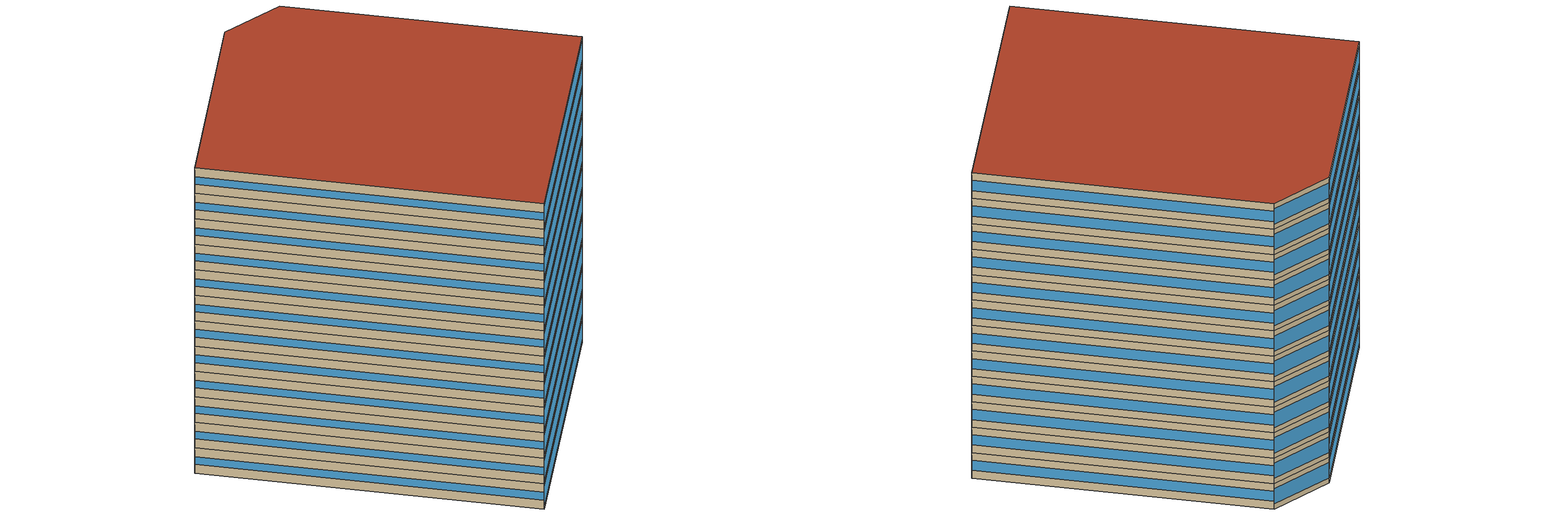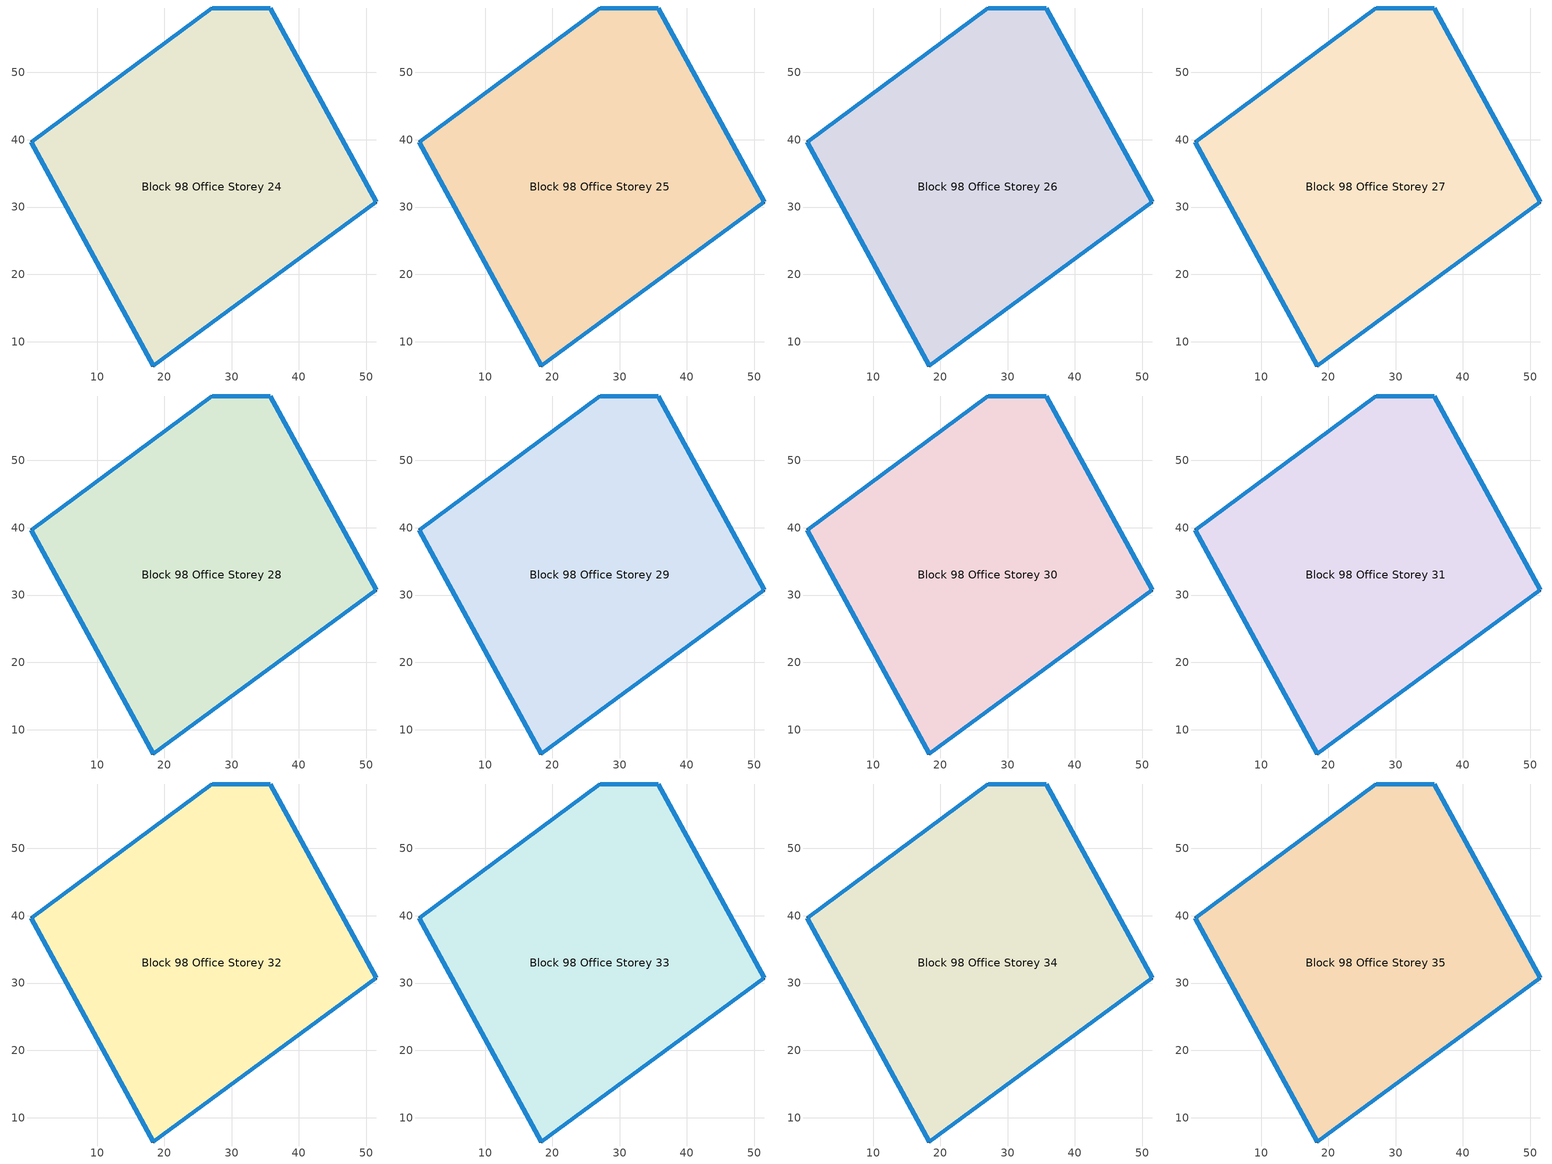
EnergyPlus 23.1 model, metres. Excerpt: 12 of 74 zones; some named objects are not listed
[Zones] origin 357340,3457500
Block 98 Office Storey 24
 floor outside (Project Floor): 35.77,59.58 51.48,30.76 18.38,6.38 0.26,39.66 27.1,59.58 z71.35
 wall outside (Project Wall): 27.1,59.58 0.26,39.66 18.38,6.38 51.48,30.76 35.77,59.58 27.1,59.58 z71.35:74.32
 window (Office_north_window_construction): 27.09,59.57 0.27,39.67 / 35.77,59.58 27.11,59.58 z71.95:73.73
 window (Office_west_window_construction): 0.26,39.64 18.37,6.39 z72.39:73.28
 window (Office_south_window_construction): 18.39,6.39 51.46,30.75 z71.8:73.88
 window (Office_east_window_construction): 51.47,30.78 35.78,59.56 z72.24:73.43
 roof outside (Project Ceiling): 51.48,30.76 35.77,59.58 27.1,59.58 0.26,39.66 18.38,6.38 z74.32
Block 98 Office Storey 25
 floor outside (Project Floor): 35.77,59.58 51.48,30.76 18.38,6.38 0.26,39.66 27.1,59.58 z74.32
 wall outside (Project Wall): 27.1,59.58 0.26,39.66 18.38,6.38 51.48,30.76 35.77,59.58 27.1,59.58 z74.32:77.3
 window (Office_north_window_construction): 27.09,59.57 0.27,39.67 / 35.77,59.58 27.11,59.58 z74.92:76.7
 window (Office_west_window_construction): 0.26,39.64 18.37,6.39 z75.36:76.26
 window (Office_south_window_construction): 18.39,6.39 51.46,30.75 z74.77:76.85
 window (Office_east_window_construction): 51.47,30.78 35.78,59.56 z75.22:76.41
 roof outside (Project Ceiling): 51.48,30.76 35.77,59.58 27.1,59.58 0.26,39.66 18.38,6.38 z77.3
Block 98 Office Storey 26
 floor outside (Project Floor): 35.77,59.58 51.48,30.76 18.38,6.38 0.26,39.66 27.1,59.58 z77.3
 wall outside (Project Wall): 27.1,59.58 0.26,39.66 18.38,6.38 51.48,30.76 35.77,59.58 27.1,59.58 z77.3:80.27
 window (Office_north_window_construction): 27.09,59.57 0.27,39.67 / 35.77,59.58 27.11,59.58 z77.89:79.68
 window (Office_west_window_construction): 0.26,39.64 18.37,6.39 z78.34:79.23
 window (Office_south_window_construction): 18.39,6.39 51.46,30.75 z77.74:79.82
 window (Office_east_window_construction): 51.47,30.78 35.78,59.56 z78.19:79.38
 roof outside (Project Ceiling): 51.48,30.76 35.77,59.58 27.1,59.58 0.26,39.66 18.38,6.38 z80.27
Block 98 Office Storey 27
 floor outside (Project Floor): 35.77,59.58 51.48,30.76 18.38,6.38 0.26,39.66 27.1,59.58 z80.27
 wall outside (Project Wall): 27.1,59.58 0.26,39.66 18.38,6.38 51.48,30.76 35.77,59.58 27.1,59.58 z80.27:83.24
 window (Office_north_window_construction): 27.09,59.57 0.27,39.67 / 35.77,59.58 27.11,59.58 z80.86:82.65
 window (Office_west_window_construction): 0.26,39.64 18.37,6.39 z81.31:82.2
 window (Office_south_window_construction): 18.39,6.39 51.46,30.75 z80.72:82.8
 window (Office_east_window_construction): 51.47,30.78 35.78,59.56 z81.16:82.35
 roof outside (Project Ceiling): 51.48,30.76 35.77,59.58 27.1,59.58 0.26,39.66 18.38,6.38 z83.24
Block 98 Office Storey 28
 floor outside (Project Floor): 35.77,59.58 51.48,30.76 18.38,6.38 0.26,39.66 27.1,59.58 z83.24
 wall outside (Project Wall): 27.1,59.58 0.26,39.66 18.38,6.38 51.48,30.76 35.77,59.58 27.1,59.58 z83.24:86.22
 window (Office_north_window_construction): 27.09,59.57 0.27,39.67 / 35.77,59.58 27.11,59.58 z83.84:85.62
 window (Office_west_window_construction): 0.26,39.64 18.37,6.39 z84.28:85.18
 window (Office_south_window_construction): 18.39,6.39 51.46,30.75 z83.69:85.77
 window (Office_east_window_construction): 51.47,30.78 35.78,59.56 z84.14:85.32
 roof outside (Project Ceiling): 51.48,30.76 35.77,59.58 27.1,59.58 0.26,39.66 18.38,6.38 z86.22
Block 98 Office Storey 29
 floor outside (Project Floor): 35.77,59.58 51.48,30.76 18.38,6.38 0.26,39.66 27.1,59.58 z86.22
 wall outside (Project Wall): 27.1,59.58 0.26,39.66 18.38,6.38 51.48,30.76 35.77,59.58 27.1,59.58 z86.22:89.19
 window (Office_north_window_construction): 27.09,59.57 0.27,39.67 / 35.77,59.58 27.11,59.58 z86.81:88.59
 window (Office_west_window_construction): 0.26,39.64 18.37,6.39 z87.26:88.15
 window (Office_south_window_construction): 18.39,6.39 51.46,30.75 z86.66:88.74
 window (Office_east_window_construction): 51.47,30.78 35.78,59.56 z87.11:88.3
 roof outside (Project Ceiling): 51.48,30.76 35.77,59.58 27.1,59.58 0.26,39.66 18.38,6.38 z89.19
Block 98 Office Storey 30
 floor outside (Project Floor): 35.77,59.58 51.48,30.76 18.38,6.38 0.26,39.66 27.1,59.58 z89.19
 wall outside (Project Wall): 27.1,59.58 0.26,39.66 18.38,6.38 51.48,30.76 35.77,59.58 27.1,59.58 z89.19:92.16
 window (Office_north_window_construction): 27.09,59.57 0.27,39.67 / 35.77,59.58 27.11,59.58 z89.78:91.57
 window (Office_west_window_construction): 0.26,39.64 18.37,6.39 z90.23:91.12
 window (Office_south_window_construction): 18.39,6.39 51.46,30.75 z89.64:91.72
 window (Office_east_window_construction): 51.47,30.78 35.78,59.56 z90.08:91.27
 roof outside (Project Ceiling): 51.48,30.76 35.77,59.58 27.1,59.58 0.26,39.66 18.38,6.38 z92.16
Block 98 Office Storey 31
 floor outside (Project Floor): 35.77,59.58 51.48,30.76 18.38,6.38 0.26,39.66 27.1,59.58 z92.16
 wall outside (Project Wall): 27.1,59.58 0.26,39.66 18.38,6.38 51.48,30.76 35.77,59.58 27.1,59.58 z92.16:95.14
 window (Office_north_window_construction): 27.09,59.57 0.27,39.67 / 35.77,59.58 27.11,59.58 z92.76:94.54
 window (Office_west_window_construction): 0.26,39.64 18.37,6.39 z93.2:94.09
 window (Office_south_window_construction): 18.39,6.39 51.46,30.75 z92.61:94.69
 window (Office_east_window_construction): 51.47,30.78 35.78,59.56 z93.05:94.24
 roof outside (Project Ceiling): 51.48,30.76 35.77,59.58 27.1,59.58 0.26,39.66 18.38,6.38 z95.14
Block 98 Office Storey 32
 floor outside (Project Floor): 35.77,59.58 51.48,30.76 18.38,6.38 0.26,39.66 27.1,59.58 z95.14
 wall outside (Project Wall): 27.1,59.58 0.26,39.66 18.38,6.38 51.48,30.76 35.77,59.58 27.1,59.58 z95.14:98.11
 window (Office_north_window_construction): 27.09,59.57 0.27,39.67 / 35.77,59.58 27.11,59.58 z95.73:97.51
 window (Office_west_window_construction): 0.26,39.64 18.37,6.39 z96.18:97.07
 window (Office_south_window_construction): 18.39,6.39 51.46,30.75 z95.58:97.66
 window (Office_east_window_construction): 51.47,30.78 35.78,59.56 z96.03:97.22
 roof outside (Project Ceiling): 51.48,30.76 35.77,59.58 27.1,59.58 0.26,39.66 18.38,6.38 z98.11
Block 98 Office Storey 33
 floor outside (Project Floor): 35.77,59.58 51.48,30.76 18.38,6.38 0.26,39.66 27.1,59.58 z98.11
 wall outside (Project Wall): 27.1,59.58 0.26,39.66 18.38,6.38 51.48,30.76 35.77,59.58 27.1,59.58 z98.11:101.08
 window (Office_north_window_construction): 27.09,59.57 0.27,39.67 / 35.77,59.58 27.11,59.58 z98.7:100.49
 window (Office_west_window_construction): 0.26,39.64 18.37,6.39 z99.15:100.04
 window (Office_south_window_construction): 18.39,6.39 51.46,30.75 z98.55:100.64
 window (Office_east_window_construction): 51.47,30.78 35.78,59.56 z99:100.19
 roof outside (Project Ceiling): 51.48,30.76 35.77,59.58 27.1,59.58 0.26,39.66 18.38,6.38 z101.08
Block 98 Office Storey 34
 floor outside (Project Floor): 35.77,59.58 51.48,30.76 18.38,6.38 0.26,39.66 27.1,59.58 z101.08
 wall outside (Project Wall): 27.1,59.58 0.26,39.66 18.38,6.38 51.48,30.76 35.77,59.58 27.1,59.58 z101.08:104.05
 window (Office_north_window_construction): 27.09,59.57 0.27,39.67 / 35.77,59.58 27.11,59.58 z101.68:103.46
 window (Office_west_window_construction): 0.26,39.64 18.37,6.39 z102.12:103.01
 window (Office_south_window_construction): 18.39,6.39 51.46,30.75 z101.53:103.61
 window (Office_east_window_construction): 51.47,30.78 35.78,59.56 z101.97:103.16
 roof outside (Project Ceiling): 51.48,30.76 35.77,59.58 27.1,59.58 0.26,39.66 18.38,6.38 z104.05
Block 98 Office Storey 35
 floor outside (Project Floor): 35.77,59.58 51.48,30.76 18.38,6.38 0.26,39.66 27.1,59.58 z104.05
 wall outside (Project Wall): 27.1,59.58 0.26,39.66 18.38,6.38 51.48,30.76 35.77,59.58 27.1,59.58 z104.05:107.03
 window (Office_north_window_construction): 27.09,59.57 0.27,39.67 / 35.77,59.58 27.11,59.58 z104.65:106.43
 window (Office_west_window_construction): 0.26,39.64 18.37,6.39 z105.09:105.99
 window (Office_south_window_construction): 18.39,6.39 51.46,30.75 z104.5:106.58
 window (Office_east_window_construction): 51.47,30.78 35.78,59.56 z104.95:106.14
 roof outside (Project Ceiling): 51.48,30.76 35.77,59.58 27.1,59.58 0.26,39.66 18.38,6.38 z107.03
[Building]
Building_1: North Axis=0; Terrain=City; Loads Convergence Tolerance Value=0.04; Temperature Convergence Tolerance Value=0.4; Solar Distribution=FullExterior; Maximum Number of Warmup Days=25; Minimum Number of Warmup Days=6
[Site:Location]
CHN Design_Conditions: Latitude=30; Longitude=114; Time Zone=8; Elevation=12
[SIZINGPERIOD:DESIGNDAY] Day of Month=21; DryBulb Temperature Range Modifier Type=DefaultMultipliers; Humidity Condition Type=Wetbulb; Barometric Pressure=101181; Rain Indicator=No; Snow Indicator=No; Daylight Saving Time Indicator=No; Sky Clearness=0; Begin Environment Reset Mode=FullResetAtBeginEnvironment
Name | Month | Day Type | Maximum DryBulb Temperature | Daily DryBulb Temperature Range | Wetbulb or DewPoint at Maximum DryBulb | Wind Speed | Wind Direction | Solar Model Indicator | ASHRAE Clear Sky Optical Depth for Beam Irradiance taub | ASHRAE Clear Sky Optical Depth for Diffuse Irradiance taud
Ann Htg 99.6% Condns DB | 1 | WinterDesignDay | -10 | 0 | -4.8 | 1 | 340 | ASHRAEClearSky | 0 | 0
Ann Clg .4% Condns DB=>MWB | 7 | SummerDesignDay | 40 | 6.6 | 27.1 | 3.5 | 220 | ASHRAETau | 0.781 | 1.413
[MATERIAL]
DefaultMaterial: Roughness=Rough; Thickness=0.1; Conductivity=0.1; Density=1000; Specific Heat=1000; Thermal Absorptance=0.9; Solar Absorptance=0.7; Visible Absorptance=0.7
[WINDOWMATERIAL:SIMPLEGLAZINGSYSTEM] UFactor=3; Visible Transmittance=0.6
Name | Solar Heat Gain Coefficient
Office_east_window; Office_south_window; Office_west_window | 0.3
Office_north_window | 0.35
[CONSTRUCTION]
Project Wall; Project Floor; Project Ceiling: DefaultMaterial
Office_east_window_construction: Office_east_window
Office_south_window_construction: Office_south_window
Office_west_window_construction: Office_west_window
Office_north_window_construction: Office_north_window
[SPACE] Ceiling Height=autocalculate; Volume=autocalculate; Floor Area=autocalculate; Space Type=Office
Name | Zone
Block 98 Office Storey 24_space | Block 98 Office Storey 24
Block 98 Office Storey 25_space | Block 98 Office Storey 25
Block 98 Office Storey 26_space | Block 98 Office Storey 26
Block 98 Office Storey 27_space | Block 98 Office Storey 27
Block 98 Office Storey 28_space | Block 98 Office Storey 28
Block 98 Office Storey 29_space | Block 98 Office Storey 29
Block 98 Office Storey 30_space | Block 98 Office Storey 30
Block 98 Office Storey 31_space | Block 98 Office Storey 31
Block 98 Office Storey 32_space | Block 98 Office Storey 32
Block 98 Office Storey 33_space | Block 98 Office Storey 33
Block 98 Office Storey 34_space | Block 98 Office Storey 34
Block 98 Office Storey 35_space | Block 98 Office Storey 35
[SPACELIST]
Office: Block 98 Office Storey 0_space, Block 98 Office Storey 1_space, Block 98 Office Storey 2_space, Block 98 Office Storey 3_space, Block 98 Office Storey 4_space, Block 98 Office Storey 5_space, Block 98 Office Storey 6_space, Block 98 Office Storey 7_space, Block 98 Office Storey 8_space, Block 98 Office Storey 9_space, Block 98 Office Storey 10_space, Block 98 Office Storey 11_space, Block 98 Office Storey 12_space, Block 98 Office Storey 13_space, Block 98 Office Storey 14_space, Block 98 Office Storey 15_space, Block 98 Office Storey 16_space, Block 98 Office Storey 17_space, Block 98 Office Storey 18_space, Block 98 Office Storey 19_space, Block 98 Office Storey 20_space, Block 98 Office Storey 21_space, Block 98 Office Storey 22_space, Block 98 Office Storey 23_space, Block 98 Office Storey 24_space, Block 98 Office Storey 25_space, Block 98 Office Storey 26_space, Block 98 Office Storey 27_space, Block 98 Office Storey 28_space, Block 98 Office Storey 29_space, Block 98 Office Storey 30_space, Block 98 Office Storey 31_space, Block 98 Office Storey 32_space, Block 98 Office Storey 33_space, Block 98 Office Storey 34_space, Block 98 Office Storey 35_space, Block 98 Office Storey 36_space, Block 98 Office Storey 37_space, Block 98 Office Storey 38_space, Block 98 Office Storey 39_space, Block 98 Office Storey 40_space, Block 98 Office Storey 41_space, Block 98 Office Storey 42_space, Block 98 Office Storey 43_space, Block 98 Office Storey 44_space, Block 98 Office Storey 45_space, Block 98 Office Storey 46_space, Block 98 Office Storey 47_space, Block 98 Office Storey 48_space, Block 98 Office Storey 49_space, Block 98 Office Storey 50_space, Block 98 Office Storey 51_space, Block 98 Office Storey 52_space, Block 98 Office Storey 53_space, Block 98 Office Storey 54_space, Block 98 Office Storey 55_space, Block 98 Office Storey 56_space, Block 98 Office Storey 57_space, Block 98 Office Storey 58_space, Block 98 Office Storey 59_space, Block 98 Office Storey 60_space, Block 98 Office Storey 61_space, Block 98 Office Storey 62_space, Block 98 Office Storey 63_space, Block 98 Office Storey 64_space, Block 98 Office Storey 65_space, Block 98 Office Storey 66_space, Block 98 Office Storey 67_space, Block 98 Office Storey 68_space, Block 98 Office Storey 69_space, Block 98 Office Storey 70_space, Block 98 Office Storey 71_space, Block 98 Office Storey 72_space, Block 98 Office Storey 73_space
[ZONE] Type=1; Multiplier=1; Ceiling Height=autocalculate; Volume=autocalculate; Floor Area=autocalculate; Part of Total Floor Area=Yes
Block 98 Office Storey 24; Block 98 Office Storey 25; Block 98 Office Storey 26; Block 98 Office Storey 27; Block 98 Office Storey 28; Block 98 Office Storey 29; Block 98 Office Storey 30; Block 98 Office Storey 31; Block 98 Office Storey 32; Block 98 Office Storey 33; Block 98 Office Storey 34; Block 98 Office Storey 35
[PEOPLE]
People_for_office: Zone or ZoneList or Space or SpaceList=Office; Number of People Schedule=SeasonalSchedule_Schedule_office_people; Number of People Calculation Method=People/Area; People per Floor Area=0.1; Fraction Radiant=0.3; Sensible Heat Fraction=autocalculate; Activity Level Schedule=SeasonalSchedule_Schedule_office_activity; Carbon Dioxide Generation Rate=3.82e-08; Enable ASHRAE 55 Comfort Warnings=No; Mean Radiant Temperature Calculation Type=ZoneAveraged; Clothing Insulation Calculation Method=ClothingInsulationSchedule; Cold Stress Temperature Threshold=15.56; Heat Stress Temperature Threshold=30
[LIGHTS]
Light_for_office: Zone or ZoneList or Space or SpaceList=Office; Schedule=SeasonalSchedule_office_lighting; Design Level Calculation Method=Watts/Area; Watts per Zone Floor Area=8; Return Air Fraction=0; Fraction Radiant=0.32; Fraction Visible=0.25; Fraction Replaceable=1; EndUse Subcategory=General; Return Air Fraction Calculated from Plenum Temperature=No; Return Air Fraction Function of Plenum Temperature Coefficient 1=0; Return Air Fraction Function of Plenum Temperature Coefficient 2=0
[ELECTRICEQUIPMENT]
Equipment_for_office: Zone or ZoneList or Space or SpaceList=Office; Schedule=SeasonalSchedule_Schedule_office_equipment; Design Level Calculation Method=Watts/Area; Watts per Zone Floor Area=15; Fraction Latent=0; Fraction Radiant=0; Fraction Lost=0; EndUse Subcategory=Electric Equipment
[DAYLIGHTING:CONTROLS] Illuminance Setpoint at Reference Point 1=300
Name | Zone or Space | Glare Calculation Daylighting Reference Point | Daylighting Reference Point 1
Dlight_Block 98 Office Storey 24 | Block 98 Office Storey 24 | Rpoint_Block 98 Office Storey 24 | Rpoint_Block 98 Office Storey 24
Dlight_Block 98 Office Storey 25 | Block 98 Office Storey 25 | Rpoint_Block 98 Office Storey 25 | Rpoint_Block 98 Office Storey 25
Dlight_Block 98 Office Storey 26 | Block 98 Office Storey 26 | Rpoint_Block 98 Office Storey 26 | Rpoint_Block 98 Office Storey 26
Dlight_Block 98 Office Storey 27 | Block 98 Office Storey 27 | Rpoint_Block 98 Office Storey 27 | Rpoint_Block 98 Office Storey 27
Dlight_Block 98 Office Storey 28 | Block 98 Office Storey 28 | Rpoint_Block 98 Office Storey 28 | Rpoint_Block 98 Office Storey 28
Dlight_Block 98 Office Storey 29 | Block 98 Office Storey 29 | Rpoint_Block 98 Office Storey 29 | Rpoint_Block 98 Office Storey 29
Dlight_Block 98 Office Storey 30 | Block 98 Office Storey 30 | Rpoint_Block 98 Office Storey 30 | Rpoint_Block 98 Office Storey 30
Dlight_Block 98 Office Storey 31 | Block 98 Office Storey 31 | Rpoint_Block 98 Office Storey 31 | Rpoint_Block 98 Office Storey 31
Dlight_Block 98 Office Storey 32 | Block 98 Office Storey 32 | Rpoint_Block 98 Office Storey 32 | Rpoint_Block 98 Office Storey 32
Dlight_Block 98 Office Storey 33 | Block 98 Office Storey 33 | Rpoint_Block 98 Office Storey 33 | Rpoint_Block 98 Office Storey 33
Dlight_Block 98 Office Storey 34 | Block 98 Office Storey 34 | Rpoint_Block 98 Office Storey 34 | Rpoint_Block 98 Office Storey 34
Dlight_Block 98 Office Storey 35 | Block 98 Office Storey 35 | Rpoint_Block 98 Office Storey 35 | Rpoint_Block 98 Office Storey 35
[HVACTEMPLATE:ZONE:IDEALLOADSAIRSYSTEM] Template Thermostat=Thermostat_for_office; Maximum Heating Supply Air Temperature=50; Minimum Cooling Supply Air Temperature=13; Maximum Heating Supply Air Humidity Ratio=0.0156; Minimum Cooling Supply Air Humidity Ratio=0.0077; Heating Limit=NoLimit; Cooling Limit=NoLimit; Dehumidification Control Type=ConstantSensibleHeatRatio; Cooling Sensible Heat Ratio=0.7; Dehumidification Setpoint=60; Humidification Control Type=None; Humidification Setpoint=30; Outdoor Air Method=DetailedSpecification; Outdoor Air Flow Rate per Person=0.00944; Outdoor Air Flow Rate per Zone Floor Area=0; Outdoor Air Flow Rate per Zone=0; Design Specification Outdoor Air Object=Ventilation_for_office; Demand Controlled Ventilation Type=None; Outdoor Air Economizer Type=NoEconomizer; Heat Recovery Type=None; Sensible Heat Recovery Effectiveness=0.7; Latent Heat Recovery Effectiveness=0.65
Block 98 Office Storey 24; Block 98 Office Storey 25; Block 98 Office Storey 26; Block 98 Office Storey 27; Block 98 Office Storey 28; Block 98 Office Storey 29; Block 98 Office Storey 30; Block 98 Office Storey 31; Block 98 Office Storey 32; Block 98 Office Storey 33; Block 98 Office Storey 34; Block 98 Office Storey 35
[DESIGNSPECIFICATION:OUTDOORAIR]
Ventilation_for_office: Outdoor Air Method=Flow/Person; Outdoor Air Flow per Person=0.00833333; Outdoor Air Flow per Zone Floor Area=0; Outdoor Air Flow per Zone=0; Outdoor Air Flow Air Changes per Hour=0
[SCHEDULE:DAY:HOURLY]
Schedule_office_lighting_weekday_hourly: 0.1, 0.1, 0.1, 0.1, 0.1, 0.1, 0.1, 0.2, 0.5, 0.95, 0.95, 0.95, 0.8, 0.8, 0.95, 0.95, 0.95, 0.95, 0.95, 0.95, 0.95, 0.8, 0.5, 0.1
Schedule_office_lighting_holiday_hourly; Schedule_office_equipment_holiday_hourly: 0.1, 0.1, 0.1, 0.1, 0.1, 0.1, 0.1, 0.1, 0.1, 0.1, 0.1, 0.1, 0.1, 0.3, 0.3, 0.3, 0.3, 0.3, 0.3, 0.3, 0.3, 0.3, 0.1, 0.1
Schedule_office_equipment_weekday_hourly: 0.1, 0.1, 0.1, 0.1, 0.1, 0.1, 0.1, 0.2, 0.5, 0.95, 0.95, 0.95, 0.5, 0.5, 0.95, 0.95, 0.95, 0.95, 0.95, 0.95, 0.4, 0.4, 0.3, 0.1
Schedule_office_people_weekday_hourly: 0.1, 0.1, 0.1, 0.1, 0.1, 0.1, 0.1, 0.5, 0.95, 0.95, 0.95, 0.8, 0.8, 0.95, 0.95, 0.95, 0.95, 0.95, 0.8, 0.5, 0.5, 0.3, 0.1, 0.1
Schedule_office_people_holiday_hourly: 0.1, 0.1, 0.1, 0.1, 0.1, 0.1, 0.1, 0.1, 0.1, 0.1, 0.1, 0.1, 0.1, 0.3, 0.3, 0.3, 0.3, 0.3, 0.3, 0.1, 0.1, 0.1, 0.1, 0.1
Schedule_office_activity_weekday_hourly; Schedule_office_activity_holiday_hourly: 144, 144, 144, 144, 144, 144, 144, 144, 144, 144, 144, 144, 144, 144, 144, 144, 144, 144, 144, 144, 144, 144, 144, 144
[SCHEDULE:WEEK:DAILY]
Schedule_office_lighting_weekly: Schedule_office_lighting_holiday_hourly, Schedule_office_lighting_weekday_hourly, Schedule_office_lighting_weekday_hourly, Schedule_office_lighting_weekday_hourly, Schedule_office_lighting_weekday_hourly, Schedule_office_lighting_weekday_hourly, Schedule_office_lighting_holiday_hourly, Schedule_office_lighting_holiday_hourly, Schedule_office_lighting_weekday_hourly, Schedule_office_lighting_weekday_hourly, Schedule_office_lighting_holiday_hourly, Schedule_office_lighting_holiday_hourly
Schedule_office_equipment_weekly: Schedule_office_equipment_holiday_hourly, Schedule_office_equipment_weekday_hourly, Schedule_office_equipment_weekday_hourly, Schedule_office_equipment_weekday_hourly, Schedule_office_equipment_weekday_hourly, Schedule_office_equipment_weekday_hourly, Schedule_office_equipment_holiday_hourly, Schedule_office_equipment_holiday_hourly, Schedule_office_equipment_weekday_hourly, Schedule_office_equipment_weekday_hourly, Schedule_office_equipment_holiday_hourly, Schedule_office_equipment_holiday_hourly
Schedule_office_people_weekly: Schedule_office_people_holiday_hourly, Schedule_office_people_weekday_hourly, Schedule_office_people_weekday_hourly, Schedule_office_people_weekday_hourly, Schedule_office_people_weekday_hourly, Schedule_office_people_weekday_hourly, Schedule_office_people_holiday_hourly, Schedule_office_people_holiday_hourly, Schedule_office_people_weekday_hourly, Schedule_office_people_weekday_hourly, Schedule_office_people_holiday_hourly, Schedule_office_people_holiday_hourly
Schedule_office_activity_weekly: Schedule_office_activity_holiday_hourly, Schedule_office_activity_weekday_hourly, Schedule_office_activity_weekday_hourly, Schedule_office_activity_weekday_hourly, Schedule_office_activity_weekday_hourly, Schedule_office_activity_weekday_hourly, Schedule_office_activity_holiday_hourly, Schedule_office_activity_holiday_hourly, Schedule_office_activity_weekday_hourly, Schedule_office_activity_weekday_hourly, Schedule_office_activity_holiday_hourly, Schedule_office_activity_holiday_hourly
[SCHEDULE:YEAR]
SeasonalSchedule_office_lighting: Schedule_office_lighting_weekly, 1, 1, 12, 31
SeasonalSchedule_Schedule_office_equipment: Schedule_office_equipment_weekly, 1, 1, 12, 31
SeasonalSchedule_Schedule_office_people: Schedule_office_people_weekly, 1, 1, 12, 31
SeasonalSchedule_Schedule_office_activity: Schedule_office_activity_weekly, 1, 1, 12, 31
